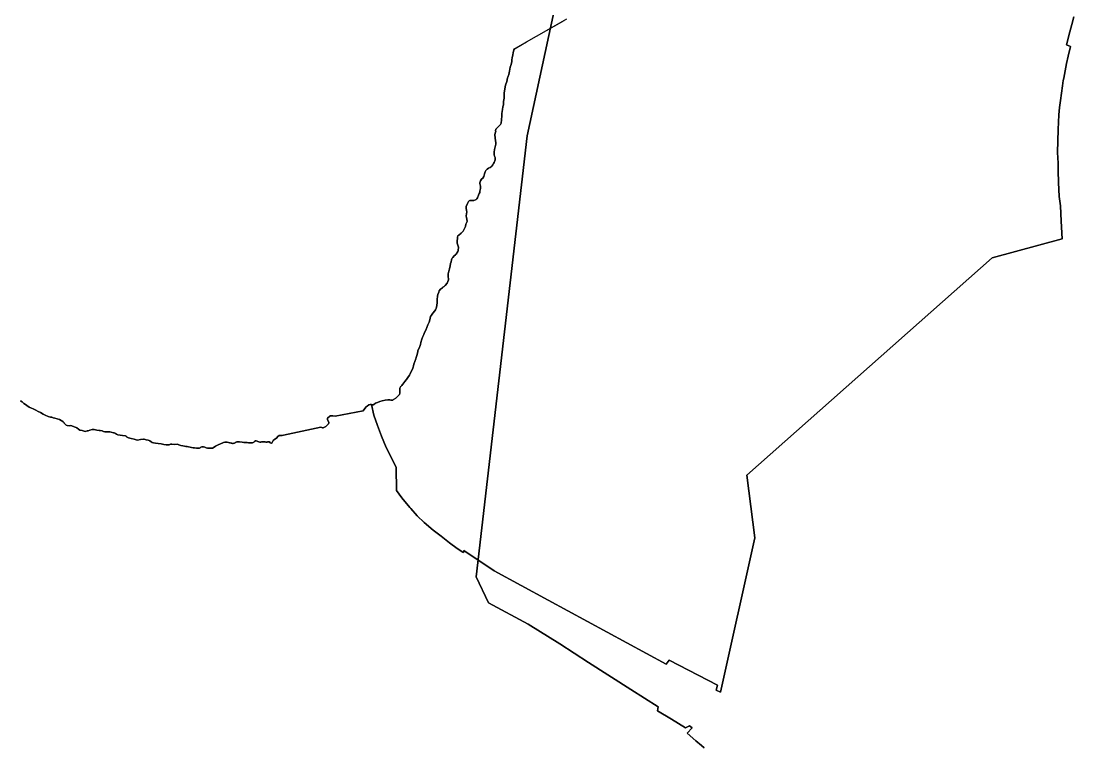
# Model space of a CAD drawing. Header units: inches. Extents: x 11258954 to 11313122, y 3645444 to 3695200.
# Drawn here: x 11285548 to 11290097, y 3660131 to 3663265 of the extents above; entities that cross this region are included whole.
import ezdxf

# ---------------------------------------------------------------- set-up
doc = ezdxf.new("R2010")
doc.units = ezdxf.units.IN
doc.header["$MEASUREMENT"] = 0
doc.layers.add('AnnexationHistory', color=183, linetype='Continuous')
doc.layers.add('ZipCode', color=108, linetype='Continuous')

msp = doc.modelspace()

# ---------------------------------------------------------------- linework, layer by layer
at = {"layer": 'AnnexationHistory'}
for points in [[(11285546, 3661625, 0), (11285553, 3661620.5, 0), (11285555, 3661619.75, 0), (11285556.75, 3661618.0625, 0), (11285561, 3661614.25, 0), (11285567, 3661609.75, 0), (11285573, 3661605.75, 0), (11285584, 3661598.75, 0), (11285593, 3661594.5, 0), (11285600.25, 3661591.1875, 0), (11285603, 3661590, 0), (11285613, 3661584.75, 0), (11285623, 3661580, 0), (11285632, 3661575, 0), (11285643.75, 3661568.125, 0), (11285644, 3661568, 0), (11285653, 3661563, 0), (11285665, 3661558.25, 0), (11285676, 3661555, 0), (11285681, 3661554.25, 0), (11285684, 3661553.25, 0), (11285687.375, 3661552.4375, 0), (11285695, 3661550.5, 0), (11285705, 3661548, 0), (11285715, 3661545.25, 0), (11285722, 3661541.25, 0), (11285725, 3661538.75, 0), (11285730, 3661535, 0), (11285734.625, 3661530.125, 0), (11285735, 3661529.75, 0), (11285743, 3661521, 0), (11285748, 3661519, 0), (11285757, 3661518.25, 0), (11285763, 3661518.5, 0), (11285768, 3661517.5, 0), (11285778, 3661513.25, 0), (11285787, 3661509.75, 0), (11285788.875, 3661508.4375, 0), (11285797, 3661502.5, 0), (11285803, 3661499.5, 0), (11285812, 3661496.75, 0), (11285821, 3661494.25, 0), (11285827, 3661493.75, 0), (11285834.25, 3661495.4375, 0), (11285839, 3661496.5, 0), (11285845, 3661498.75, 0), (11285855, 3661502, 0), (11285864, 3661501.75, 0), (11285876, 3661499, 0), (11285886, 3661498, 0), (11285890, 3661496.75, 0), (11285899, 3661495.5, 0), (11285904, 3661493.25, 0), (11285910, 3661492, 0), (11285921, 3661491, 0), (11285932, 3661491.5, 0), (11285938, 3661489.75, 0), (11285948.25, 3661487.1875, 0), (11285950, 3661486.75, 0), (11285956, 3661484.25, 0), (11285961, 3661481, 0), (11285966, 3661479.25, 0), (11285976, 3661477.5, 0), (11285986, 3661475.5, 0), (11285999, 3661474.75, 0), (11286002, 3661473.25, 0), (11286004, 3661470.75, 0), (11286013, 3661465.75, 0), (11286024, 3661462.75, 0), (11286037, 3661459.75, 0), (11286045.5, 3661457.125, 0), (11286046, 3661457, 0), (11286052, 3661456.25, 0), (11286064, 3661458.5, 0), (11286077, 3661459.75, 0), (11286080, 3661459.5, 0), (11286089, 3661457.25, 0), (11286097.5, 3661455.125, 0), (11286102, 3661454, 0), (11286105, 3661452.5, 0), (11286110, 3661449, 0), (11286115, 3661446, 0), (11286120, 3661443.75, 0), (11286129, 3661442.25, 0), (11286141, 3661441.5, 0), (11286154, 3661440, 0), (11286165, 3661437.5, 0), (11286175, 3661435.5, 0), (11286188, 3661436, 0), (11286194, 3661437.75, 0), (11286200, 3661438.75, 0), (11286210, 3661437.5, 0), (11286224, 3661439, 0), (11286230.625, 3661435.875, 0), (11286238.375, 3661433, 0), (11286248, 3661430.625, 0), (11286255.125, 3661429.5, 0), (11286261, 3661428.8125, 0), (11286266, 3661428.1875, 0), (11286271.875, 3661426.9375, 0), (11286278.625, 3661425.3125, 0), (11286285.25, 3661423.8125, 0), (11286291.625, 3661422.8125, 0), (11286298.125, 3661422.3125, 0), (11286305.875, 3661421.8125, 0), (11286311, 3661421.25, 0), (11286315.25, 3661420.75, 0), (11286319, 3661421.1875, 0), (11286322.375, 3661422.9375, 0), (11286325.75, 3661425.1875, 0), (11286329.25, 3661427, 0), (11286333, 3661427.4375, 0), (11286337.125, 3661426.5625, 0), (11286342.25, 3661425, 0), (11286348.75, 3661423.125, 0), (11286353.875, 3661421.75, 0), (11286358.625, 3661420.8125, 0), (11286364, 3661420.4375, 0), (11286369.875, 3661420.6875, 0), (11286375.5, 3661421.8125, 0), (11286382.25, 3661424.875, 0), (11286388.75, 3661429.1875, 0), (11286396.625, 3661434, 0), (11286402.625, 3661436.875, 0), (11286407.75, 3661438.9375, 0), (11286412.5, 3661440.8125, 0), (11286417.875, 3661443, 0), (11286423.625, 3661445.1875, 0), (11286429.25, 3661446.8125, 0), (11286433.625, 3661447.375, 0), (11286438.375, 3661447.0625, 0), (11286444, 3661446, 0), (11286448.625, 3661444.75, 0), (11286452.375, 3661443.625, 0), (11286456, 3661442.625, 0), (11286458.75, 3661442.0625, 0), (11286461.75, 3661441.75, 0), (11286464.625, 3661441.8125, 0), (11286467.375, 3661442.375, 0), (11286470, 3661443.375, 0), (11286473, 3661444.8125, 0), (11286474.625, 3661445.625, 0), (11286476.125, 3661446.375, 0), (11286477.625, 3661447, 0), (11286480.5, 3661447.8125, 0), (11286483.25, 3661448.375, 0), (11286485.875, 3661448.625, 0), (11286487.75, 3661448.625, 0), (11286489.875, 3661448.5, 0), (11286492.875, 3661448.1875, 0), (11286503.625, 3661446.9375, 0), (11286511.375, 3661445.875, 0), (11286518.875, 3661445.1875, 0), (11286524.625, 3661444.9375, 0), (11286530.5, 3661444.6875, 0), (11286536.125, 3661444.1875, 0), (11286539.875, 3661443.625, 0), (11286543.75, 3661443.4375, 0), (11286548.25, 3661444.375, 0), (11286553.5, 3661447.125, 0), (11286557.5, 3661450.1875, 0), (11286561.25, 3661452.1875, 0), (11286564.375, 3661452.25, 0), (11286568, 3661451.3125, 0), (11286571.625, 3661450, 0), (11286575.5, 3661448.5, 0), (11286579.375, 3661447.5625, 0), (11286583.875, 3661447.375, 0), (11286586.875, 3661447.75, 0), (11286589.375, 3661448.25, 0), (11286591.875, 3661448.625, 0), (11286597.625, 3661448.5625, 0), (11286600.5, 3661448.1875, 0), (11286602.875, 3661447.75, 0), (11286605.5, 3661447.375, 0), (11286608.5, 3661447.375, 0), (11286611, 3661447.6875, 0), (11286613.125, 3661448.0625, 0), (11286615.25, 3661448.375, 0), (11286617.375, 3661448.5, 0), (11286619.5, 3661448.5, 0), (11286621.5, 3661448.375, 0), (11286624, 3661444, 0), (11286631, 3661442.25, 0), (11286632, 3661442.25, 0), (11286633, 3661445.5, 0), (11286638, 3661453.5, 0), (11286645, 3661459.75, 0), (11286652, 3661464.5, 0), (11286658, 3661471, 0), (11286664, 3661475.5, 0), (11286666, 3661476, 0), (11286668.75, 3661475.875, 0), (11286676, 3661475.5, 0), (11286681.75, 3661477.25, 0), (11286844, 3661511.25, 0), (11286848, 3661510.5, 0), (11286851, 3661509, 0), (11286854, 3661509.5, 0), (11286865, 3661515, 0), (11286874, 3661522.75, 0), (11286876, 3661525.5, 0), (11286878, 3661530.5, 0), (11286878, 3661533.25, 0), (11286873, 3661543.75, 0), (11286873, 3661548.75, 0), (11286873, 3661551, 0), (11286882, 3661559.25, 0), (11286884, 3661560.5, 0), (11286896, 3661560.25, 0), (11286906, 3661559.5, 0), (11287026, 3661582.6875, 0), (11287033, 3661592.5, 0), (11287040, 3661599.5, 0), (11287044, 3661601.75, 0), (11287051, 3661608, 0), (11287056, 3661610, 0), (11287061.875, 3661609.75, 0), (11287072.875, 3661564.25, 0), (11287088.125, 3661518.625, 0), (11287106.25, 3661472.25, 0), (11287125.875, 3661423.625, 0), (11287151.875, 3661374.0625, 0), (11287169.5, 3661337.4375, 0), (11287170.5, 3661238.8125, 0), (11287193.5, 3661207.0625, 0), (11287227.75, 3661164.4375, 0), (11287231.74, 3661160.0905, 0), (11287259.875, 3661129.4375, 0), (11287290.25, 3661100.4375, 0), (11287328.125, 3661066.8125, 0), (11287363.25, 3661040.4375, 0), (11287399.875, 3661012.0625, 0), (11287432.25, 3660987.625, 0), (11287456.75, 3660972.0625, 0), (11287459.25, 3660970.625, 0), (11287460.875, 3660979.0625, 0), (11287591.875, 3660891.4375, 0), (11287824.9665, 3660765.377, 0), (11288336, 3660489, 0), (11288348.719, 3660506.1875, 0), (11288556.625, 3660397.3125, 0), (11288551.5315, 3660375.8125, 0), (11288569.969, 3660367.0625, 0), (11288718.8985, 3661033.2415, 0), (11288683.248, 3661304.186, 0), (11289743.2735, 3662242.9115, 0), (11290046.77, 3662324.636, 0), (11290041.719, 3662400.75, 0), (11290038.719, 3662466.75, 0), (11290033.719, 3662508.4375, 0), (11290030.9065, 3662567.875, 0), (11290029.125, 3662618.5, 0), (11290028.9065, 3662652.125, 0), (11290026.5, 3662697.125, 0), (11290028.594, 3662797.25, 0), (11290030.094, 3662828.75, 0), (11290032.3125, 3662860.1875, 0), (11290035.2815, 3662891.5625, 0), (11290038.969, 3662922.875, 0), (11290043.375, 3662954.0625, 0), (11290047.9375, 3662986.0625, 0), (11290050.6565, 3663009.25, 0), (11290053.0625, 3663018, 0), (11290058.7815, 3663049.875, 0), (11290065.094, 3663081.625, 0), (11290072, 3663113.25, 0), (11290081.7815, 3663154.875, 0), (11290064.8125, 3663162.9375, 0), (11290079.094, 3663218.375, 0), (11290087.594, 3663251.125, 0), (11290097.0315, 3663283.5625, 0)], [(11287905, 3663273.875, 0), (11287682.75, 3663147.5, 0), (11287680, 3663145.5, 0), (11287677, 3663141.25, 0), (11287674, 3663128.75, 0), (11287673, 3663118.75, 0), (11287670, 3663106.5, 0), (11287669, 3663098.5, 0), (11287668.875, 3663097.1875, 0), (11287668, 3663091, 0), (11287666, 3663077.5, 0), (11287662, 3663065.75, 0), (11287658, 3663049.5, 0), (11287655, 3663035, 0), (11287651.25, 3663023.5625, 0), (11287650, 3663019.75, 0), (11287647, 3663003.75, 0), (11287642, 3662988.25, 0), (11287639, 3662972.75, 0), (11287636, 3662954, 0), (11287636, 3662946.0625, 0), (11287636, 3662945.25, 0), (11287635, 3662932.75, 0), (11287633, 3662917.75, 0), (11287632, 3662903, 0), (11287630, 3662895.5, 0), (11287628, 3662882.75, 0), (11287626, 3662866, 0), (11287625, 3662851, 0), (11287624, 3662845.25, 0), (11287624, 3662839, 0), (11287622, 3662824.5, 0), (11287620, 3662819, 0), (11287614, 3662813.0625, 0), (11287610, 3662809, 0), (11287601, 3662800.5, 0), (11287599, 3662798, 0), (11287598, 3662792, 0), (11287599, 3662786.5, 0), (11287598, 3662785.75, 0), (11287596, 3662780.75, 0), (11287595, 3662774, 0), (11287597, 3662760.5, 0), (11287598, 3662748, 0), (11287599, 3662740.75, 0), (11287599, 3662733.75, 0), (11287597, 3662721.75, 0), (11287594, 3662711.25, 0), (11287593, 3662699.75, 0), (11287593, 3662688.25, 0), (11287594, 3662681.5, 0), (11287596, 3662675.5, 0), (11287597, 3662673.75, 0), (11287596, 3662665.5, 0), (11287593, 3662655.25, 0), (11287590, 3662649.75, 0), (11287586, 3662644.75, 0), (11287582, 3662638.75, 0), (11287579, 3662635.5, 0), (11287575, 3662633.25, 0), (11287568, 3662630.25, 0), (11287562, 3662626, 0), (11287557, 3662619.5, 0), (11287554, 3662614.5, 0), (11287550, 3662605.25, 0), (11287547, 3662593.5, 0), (11287544, 3662587.5, 0), (11287538, 3662582, 0), (11287533, 3662575.5, 0), (11287530, 3662566.75, 0), (11287531, 3662563.75, 0), (11287533, 3662551.75, 0), (11287533, 3662542.5, 0), (11287530, 3662531.25, 0), (11287530, 3662528, 0), (11287530, 3662525, 0), (11287528, 3662521.25, 0), (11287525, 3662513.5, 0), (11287520, 3662501.5, 0), (11287517, 3662497.75, 0), (11287514, 3662495, 0), (11287511, 3662493.5, 0), (11287504, 3662491, 0), (11287490, 3662490.75, 0), (11287487, 3662490, 0), (11287484, 3662488.5, 0), (11287481, 3662486, 0), (11287477, 3662478, 0), (11287472, 3662464, 0), (11287472, 3662455.75, 0), (11287473, 3662448.25, 0), (11287474, 3662439.5, 0), (11287473, 3662434.75, 0), (11287471, 3662423.25, 0), (11287473, 3662416.75, 0), (11287474, 3662409.5, 0), (11287475, 3662400.25, 0), (11287470, 3662388, 0), (11287468, 3662377.75, 0), (11287464, 3662369, 0), (11287458, 3662358.75, 0), (11287453, 3662352.5, 0), (11287450, 3662349.75, 0), (11287439, 3662341, 0), (11287436, 3662337.25, 0), (11287434, 3662332.25, 0), (11287434, 3662327.25, 0), (11287432, 3662315, 0), (11287432, 3662311, 0), (11287433, 3662306.25, 0), (11287436, 3662297.25, 0), (11287438, 3662288.5, 0), (11287437, 3662274.25, 0), (11287435, 3662270.25, 0), (11287428, 3662258.5, 0), (11287426, 3662256, 0), (11287420, 3662251.25, 0), (11287414, 3662244.75, 0), (11287411, 3662241.75, 0), (11287409, 3662238.5, 0), (11287408, 3662234.25, 0), (11287406, 3662225.25, 0), (11287404, 3662218.25, 0), (11287402, 3662208.75, 0), (11287399, 3662195.75, 0), (11287397, 3662185.5, 0), (11287394, 3662173.5, 0), (11287393, 3662161.25, 0), (11287395, 3662152.25, 0), (11287395, 3662148, 0), (11287392, 3662141, 0), (11287389, 3662133.5, 0), (11287381, 3662123.25, 0), (11287376, 3662118.5, 0), (11287371, 3662116, 0), (11287369, 3662114, 0), (11287361, 3662107.5, 0), (11287355, 3662100, 0), (11287353, 3662094, 0), (11287349, 3662084.25, 0), (11287348, 3662077.5, 0), (11287346, 3662063.5, 0), (11287346, 3662050.5, 0), (11287345, 3662037.25, 0), (11287342, 3662024.25, 0), (11287339, 3662018.75, 0), (11287336, 3662013.75, 0), (11287327, 3662003.75, 0), (11287325, 3662000, 0), (11287321, 3661994.75, 0), (11287318, 3661989, 0), (11287314, 3661975, 0), (11287311, 3661964.75, 0), (11287306, 3661953, 0), (11287302, 3661942.5, 0), (11287297, 3661930.75, 0), (11287292, 3661921, 0), (11287288, 3661912.5, 0), (11287284, 3661903.25, 0), (11287280, 3661891.75, 0), (11287276, 3661877, 0), (11287274, 3661868, 0), (11287273, 3661863.75, 0), (11287269, 3661853.25, 0), (11287263, 3661843, 0), (11287262, 3661838.25, 0), (11287259, 3661825, 0), (11287256, 3661813.25, 0), (11287254, 3661807.25, 0), (11287249, 3661796, 0), (11287245, 3661783.25, 0), (11287244, 3661776.25, 0), (11287243, 3661771.25, 0), (11287239, 3661761.5, 0), (11287234, 3661751.5, 0), (11287230, 3661742, 0), (11287227, 3661736.25, 0), (11287220, 3661726.25, 0), (11287213, 3661717, 0), (11287205, 3661708, 0), (11287203, 3661704.5, 0), (11287197, 3661695.5, 0), (11287194, 3661692.25, 0), (11287187, 3661686.5, 0), (11287186, 3661685.5, 0), (11287188, 3661686, 0), (11287185, 3661679.5, 0), (11287185, 3661676.5, 0), (11287185, 3661668, 0), (11287185, 3661658.5, 0), (11287183, 3661653, 0), (11287180, 3661649.5, 0), (11287177, 3661647.25, 0), (11287167, 3661637.25, 0), (11287158, 3661630.75, 0), (11287155, 3661629, 0), (11287152, 3661628.5, 0), (11287146, 3661629, 0), (11287141, 3661630, 0), (11287133, 3661629.75, 0), (11287121, 3661628.25, 0), (11287109, 3661626, 0), (11287098, 3661623.25, 0), (11287089, 3661619, 0), (11287079, 3661615, 0), (11287073, 3661610, 0), (11287071, 3661608.5, 0), (11287067, 3661608.5, 0), (11287062, 3661609.75, 0), (11287061.875, 3661609.75, 0), (11287056, 3661610, 0), (11287051, 3661608, 0), (11287044, 3661601.75, 0), (11287040, 3661599.5, 0), (11287033, 3661592.5, 0), (11287026, 3661582.6875, 0), (11286906, 3661559.5, 0), (11286896, 3661560.25, 0), (11286884, 3661560.5, 0), (11286882, 3661559.25, 0), (11286873, 3661551, 0), (11286873, 3661548.75, 0), (11286873, 3661543.75, 0), (11286878, 3661533.25, 0), (11286878, 3661530.5, 0), (11286876, 3661525.5, 0), (11286874, 3661522.75, 0), (11286865, 3661515, 0), (11286854, 3661509.5, 0), (11286851, 3661509, 0), (11286848, 3661510.5, 0), (11286844, 3661511.25, 0), (11286681.75, 3661477.25, 0), (11286676, 3661475.5, 0), (11286668.75, 3661475.875, 0), (11286666, 3661476, 0), (11286664, 3661475.5, 0), (11286658, 3661471, 0), (11286652, 3661464.5, 0), (11286645, 3661459.75, 0), (11286638, 3661453.5, 0), (11286633, 3661445.5, 0), (11286632, 3661442.25, 0), (11286631, 3661442.25, 0), (11286624, 3661444, 0), (11286621.5, 3661448.375, 0), (11286619.5, 3661448.5, 0), (11286617.375, 3661448.5, 0), (11286615.25, 3661448.375, 0), (11286613.125, 3661448.0625, 0), (11286611, 3661447.6875, 0), (11286608.5, 3661447.375, 0), (11286605.5, 3661447.375, 0), (11286602.875, 3661447.75, 0), (11286600.5, 3661448.1875, 0), (11286597.625, 3661448.5625, 0), (11286591.875, 3661448.625, 0), (11286589.375, 3661448.25, 0), (11286586.875, 3661447.75, 0), (11286583.875, 3661447.375, 0), (11286579.375, 3661447.5625, 0), (11286575.5, 3661448.5, 0), (11286571.625, 3661450, 0), (11286568, 3661451.3125, 0), (11286564.375, 3661452.25, 0), (11286561.25, 3661452.1875, 0), (11286557.5, 3661450.1875, 0), (11286553.5, 3661447.125, 0), (11286548.25, 3661444.375, 0), (11286543.75, 3661443.4375, 0), (11286539.875, 3661443.625, 0), (11286536.125, 3661444.1875, 0), (11286530.5, 3661444.6875, 0), (11286524.625, 3661444.9375, 0), (11286518.875, 3661445.1875, 0), (11286511.375, 3661445.875, 0), (11286503.625, 3661446.9375, 0), (11286492.875, 3661448.1875, 0), (11286489.875, 3661448.5, 0), (11286487.75, 3661448.625, 0), (11286485.875, 3661448.625, 0), (11286483.25, 3661448.375, 0), (11286480.5, 3661447.8125, 0), (11286477.625, 3661447, 0), (11286476.125, 3661446.375, 0), (11286474.625, 3661445.625, 0), (11286473, 3661444.8125, 0), (11286470, 3661443.375, 0), (11286467.375, 3661442.375, 0), (11286464.625, 3661441.8125, 0), (11286461.75, 3661441.75, 0), (11286458.75, 3661442.0625, 0), (11286456, 3661442.625, 0), (11286452.375, 3661443.625, 0), (11286448.625, 3661444.75, 0), (11286444, 3661446, 0), (11286438.375, 3661447.0625, 0), (11286433.625, 3661447.375, 0), (11286429.25, 3661446.8125, 0), (11286423.625, 3661445.1875, 0), (11286417.875, 3661443, 0), (11286412.5, 3661440.8125, 0), (11286407.75, 3661438.9375, 0), (11286402.625, 3661436.875, 0), (11286396.625, 3661434, 0), (11286388.75, 3661429.1875, 0), (11286382.25, 3661424.875, 0), (11286375.5, 3661421.8125, 0), (11286369.875, 3661420.6875, 0), (11286364, 3661420.4375, 0), (11286358.625, 3661420.8125, 0), (11286353.875, 3661421.75, 0), (11286348.75, 3661423.125, 0), (11286342.25, 3661425, 0), (11286337.125, 3661426.5625, 0), (11286333, 3661427.4375, 0), (11286329.25, 3661427, 0), (11286325.75, 3661425.1875, 0), (11286322.375, 3661422.9375, 0), (11286319, 3661421.1875, 0), (11286315.25, 3661420.75, 0), (11286311, 3661421.25, 0), (11286305.875, 3661421.8125, 0), (11286298.125, 3661422.3125, 0), (11286291.625, 3661422.8125, 0), (11286285.25, 3661423.8125, 0), (11286278.625, 3661425.3125, 0), (11286271.875, 3661426.9375, 0), (11286266, 3661428.1875, 0), (11286261, 3661428.8125, 0), (11286255.125, 3661429.5, 0), (11286248, 3661430.625, 0), (11286238.375, 3661433, 0), (11286230.625, 3661435.875, 0), (11286224, 3661439, 0), (11286210, 3661437.5, 0), (11286200, 3661438.75, 0), (11286194, 3661437.75, 0), (11286188, 3661436, 0), (11286175, 3661435.5, 0), (11286165, 3661437.5, 0), (11286154, 3661440, 0), (11286141, 3661441.5, 0), (11286129, 3661442.25, 0), (11286120, 3661443.75, 0), (11286115, 3661446, 0), (11286110, 3661449, 0), (11286105, 3661452.5, 0), (11286102, 3661454, 0), (11286097.5, 3661455.125, 0), (11286089, 3661457.25, 0), (11286080, 3661459.5, 0), (11286077, 3661459.75, 0), (11286064, 3661458.5, 0), (11286052, 3661456.25, 0), (11286046, 3661457, 0), (11286045.5, 3661457.125, 0), (11286037, 3661459.75, 0), (11286024, 3661462.75, 0), (11286013, 3661465.75, 0), (11286004, 3661470.75, 0), (11286002, 3661473.25, 0), (11285999, 3661474.75, 0), (11285986, 3661475.5, 0), (11285976, 3661477.5, 0), (11285966, 3661479.25, 0), (11285961, 3661481, 0), (11285956, 3661484.25, 0), (11285950, 3661486.75, 0), (11285948.25, 3661487.1875, 0), (11285938, 3661489.75, 0), (11285932, 3661491.5, 0), (11285921, 3661491, 0), (11285910, 3661492, 0), (11285904, 3661493.25, 0), (11285899, 3661495.5, 0), (11285890, 3661496.75, 0), (11285886, 3661498, 0), (11285876, 3661499, 0), (11285864, 3661501.75, 0), (11285855, 3661502, 0), (11285845, 3661498.75, 0), (11285839, 3661496.5, 0), (11285834.25, 3661495.4375, 0), (11285827, 3661493.75, 0), (11285821, 3661494.25, 0), (11285812, 3661496.75, 0), (11285803, 3661499.5, 0), (11285797, 3661502.5, 0), (11285788.875, 3661508.4375, 0), (11285787, 3661509.75, 0), (11285778, 3661513.25, 0), (11285768, 3661517.5, 0), (11285763, 3661518.5, 0), (11285757, 3661518.25, 0), (11285748, 3661519, 0), (11285743, 3661521, 0), (11285735, 3661529.75, 0), (11285734.625, 3661530.125, 0), (11285730, 3661535, 0), (11285725, 3661538.75, 0), (11285722, 3661541.25, 0), (11285715, 3661545.25, 0), (11285705, 3661548, 0), (11285695, 3661550.5, 0), (11285687.375, 3661552.4375, 0), (11285684, 3661553.25, 0), (11285681, 3661554.25, 0), (11285676, 3661555, 0), (11285665, 3661558.25, 0), (11285653, 3661563, 0), (11285644, 3661568, 0), (11285643.75, 3661568.125, 0), (11285632, 3661575, 0), (11285623, 3661580, 0), (11285613, 3661584.75, 0), (11285603, 3661590, 0), (11285600.25, 3661591.1875, 0), (11285593, 3661594.5, 0), (11285584, 3661598.75, 0), (11285573, 3661605.75, 0), (11285567, 3661609.75, 0), (11285561, 3661614.25, 0), (11285556.75, 3661618.0625, 0), (11285555, 3661619.75, 0), (11285553, 3661620.5, 0), (11285546, 3661625, 0)], [(11290097.0315, 3663283.5625, 0), (11290087.594, 3663251.125, 0), (11290079.094, 3663218.375, 0), (11290064.8125, 3663162.9375, 0), (11290081.7815, 3663154.875, 0), (11290072, 3663113.25, 0), (11290065.094, 3663081.625, 0), (11290058.7815, 3663049.875, 0), (11290053.0625, 3663018, 0), (11290050.6565, 3663009.25, 0), (11290047.9375, 3662986.0625, 0), (11290043.375, 3662954.0625, 0), (11290038.969, 3662922.875, 0), (11290035.2815, 3662891.5625, 0), (11290032.3125, 3662860.1875, 0), (11290030.094, 3662828.75, 0), (11290028.594, 3662797.25, 0), (11290026.5, 3662697.125, 0), (11290028.9065, 3662652.125, 0), (11290029.125, 3662618.5, 0), (11290030.9065, 3662567.875, 0), (11290033.719, 3662508.4375, 0), (11290038.719, 3662466.75, 0), (11290041.719, 3662400.75, 0), (11290046.77, 3662324.636, 0), (11289743.2735, 3662242.9115, 0), (11288683.248, 3661304.186, 0), (11288718.8985, 3661033.2415, 0), (11288569.969, 3660367.0625, 0), (11288551.5315, 3660375.8125, 0), (11288556.625, 3660397.3125, 0), (11288348.719, 3660506.1875, 0), (11288336, 3660489, 0), (11287824.9665, 3660765.377, 0), (11287591.875, 3660891.4375, 0), (11287460.875, 3660979.0625, 0), (11287459.25, 3660970.625, 0), (11287456.75, 3660972.0625, 0), (11287432.25, 3660987.625, 0), (11287399.875, 3661012.0625, 0), (11287363.25, 3661040.4375, 0), (11287328.125, 3661066.8125, 0), (11287290.25, 3661100.4375, 0), (11287259.875, 3661129.4375, 0), (11287231.74, 3661160.0905, 0), (11287227.75, 3661164.4375, 0), (11287193.5, 3661207.0625, 0), (11287170.5, 3661238.8125, 0), (11287169.5, 3661337.4375, 0), (11287151.875, 3661374.0625, 0), (11287125.875, 3661423.625, 0), (11287106.25, 3661472.25, 0), (11287088.125, 3661518.625, 0), (11287072.875, 3661564.25, 0), (11287061.875, 3661609.75, 0), (11287062, 3661609.75, 0), (11287067, 3661608.5, 0), (11287071, 3661608.5, 0), (11287073, 3661610, 0), (11287079, 3661615, 0), (11287089, 3661619, 0), (11287098, 3661623.25, 0), (11287109, 3661626, 0), (11287121, 3661628.25, 0), (11287133, 3661629.75, 0), (11287141, 3661630, 0), (11287146, 3661629, 0), (11287152, 3661628.5, 0), (11287155, 3661629, 0), (11287158, 3661630.75, 0), (11287167, 3661637.25, 0), (11287177, 3661647.25, 0), (11287180, 3661649.5, 0), (11287183, 3661653, 0), (11287185, 3661658.5, 0), (11287185, 3661668, 0), (11287185, 3661676.5, 0), (11287185, 3661679.5, 0), (11287188, 3661686, 0), (11287186, 3661685.5, 0), (11287187, 3661686.5, 0), (11287194, 3661692.25, 0), (11287197, 3661695.5, 0), (11287203, 3661704.5, 0), (11287205, 3661708, 0), (11287213, 3661717, 0), (11287220, 3661726.25, 0), (11287227, 3661736.25, 0), (11287230, 3661742, 0), (11287234, 3661751.5, 0), (11287239, 3661761.5, 0), (11287243, 3661771.25, 0), (11287244, 3661776.25, 0), (11287245, 3661783.25, 0), (11287249, 3661796, 0), (11287254, 3661807.25, 0), (11287256, 3661813.25, 0), (11287259, 3661825, 0), (11287262, 3661838.25, 0), (11287263, 3661843, 0), (11287269, 3661853.25, 0), (11287273, 3661863.75, 0), (11287274, 3661868, 0), (11287276, 3661877, 0), (11287280, 3661891.75, 0), (11287284, 3661903.25, 0), (11287288, 3661912.5, 0), (11287292, 3661921, 0), (11287297, 3661930.75, 0), (11287302, 3661942.5, 0), (11287306, 3661953, 0), (11287311, 3661964.75, 0), (11287314, 3661975, 0), (11287318, 3661989, 0), (11287321, 3661994.75, 0), (11287325, 3662000, 0), (11287327, 3662003.75, 0), (11287336, 3662013.75, 0), (11287339, 3662018.75, 0), (11287342, 3662024.25, 0), (11287345, 3662037.25, 0), (11287346, 3662050.5, 0), (11287346, 3662063.5, 0), (11287348, 3662077.5, 0), (11287349, 3662084.25, 0), (11287353, 3662094, 0), (11287355, 3662100, 0), (11287361, 3662107.5, 0), (11287369, 3662114, 0), (11287371, 3662116, 0), (11287376, 3662118.5, 0), (11287381, 3662123.25, 0), (11287389, 3662133.5, 0), (11287392, 3662141, 0), (11287395, 3662148, 0), (11287395, 3662152.25, 0), (11287393, 3662161.25, 0), (11287394, 3662173.5, 0), (11287397, 3662185.5, 0), (11287397.937, 3662190.301, 0), (11287399, 3662195.75, 0), (11287402, 3662208.75, 0), (11287404, 3662218.25, 0), (11287406, 3662225.25, 0), (11287408, 3662234.25, 0), (11287409, 3662238.5, 0), (11287411, 3662241.75, 0), (11287414, 3662244.75, 0), (11287420, 3662251.25, 0), (11287426, 3662256, 0), (11287428, 3662258.5, 0), (11287435, 3662270.25, 0), (11287437, 3662274.25, 0), (11287438, 3662288.5, 0), (11287436, 3662297.25, 0), (11287433, 3662306.25, 0), (11287432, 3662311, 0), (11287432, 3662315, 0), (11287434, 3662327.25, 0), (11287434, 3662332.25, 0), (11287436, 3662337.25, 0), (11287439, 3662341, 0), (11287450, 3662349.75, 0), (11287453, 3662352.5, 0), (11287458, 3662358.75, 0), (11287464, 3662369, 0), (11287468, 3662377.75, 0), (11287470, 3662388, 0), (11287475, 3662400.25, 0), (11287474, 3662409.5, 0), (11287473, 3662416.75, 0), (11287471, 3662423.25, 0), (11287473, 3662434.75, 0), (11287474, 3662439.5, 0), (11287473, 3662448.25, 0), (11287472, 3662455.75, 0), (11287472, 3662464, 0), (11287477, 3662478, 0), (11287481, 3662486, 0), (11287484, 3662488.5, 0), (11287487, 3662490, 0), (11287490, 3662490.75, 0), (11287504, 3662491, 0), (11287511, 3662493.5, 0), (11287514, 3662495, 0), (11287517, 3662497.75, 0), (11287520, 3662501.5, 0), (11287525, 3662513.5, 0), (11287528, 3662521.25, 0), (11287530, 3662525, 0), (11287530, 3662528, 0), (11287530, 3662531.25, 0), (11287533, 3662542.5, 0), (11287533, 3662551.75, 0), (11287531, 3662563.75, 0), (11287530, 3662566.75, 0), (11287533, 3662575.5, 0), (11287538, 3662582, 0), (11287544, 3662587.5, 0), (11287547, 3662593.5, 0), (11287550, 3662605.25, 0), (11287554, 3662614.5, 0), (11287557, 3662619.5, 0), (11287562, 3662626, 0), (11287568, 3662630.25, 0), (11287575, 3662633.25, 0), (11287579, 3662635.5, 0), (11287582, 3662638.75, 0), (11287586, 3662644.75, 0), (11287590, 3662649.75, 0), (11287593, 3662655.25, 0), (11287596, 3662665.5, 0), (11287597, 3662673.75, 0), (11287596, 3662675.5, 0), (11287594, 3662681.5, 0), (11287593, 3662688.25, 0), (11287593, 3662699.75, 0), (11287594, 3662711.25, 0), (11287597, 3662721.75, 0), (11287599, 3662733.75, 0), (11287599, 3662740.75, 0), (11287598, 3662748, 0), (11287597, 3662760.5, 0), (11287595, 3662774, 0), (11287596, 3662780.75, 0), (11287598, 3662785.75, 0), (11287599, 3662786.5, 0), (11287598, 3662792, 0), (11287599, 3662798, 0), (11287601, 3662800.5, 0), (11287610, 3662809, 0), (11287614, 3662813.0625, 0), (11287620, 3662819, 0), (11287622, 3662824.5, 0), (11287624, 3662839, 0), (11287624, 3662845.25, 0), (11287625, 3662851, 0), (11287626, 3662866, 0), (11287628, 3662882.75, 0), (11287630, 3662895.5, 0), (11287632, 3662903, 0), (11287633, 3662917.75, 0), (11287635, 3662932.75, 0), (11287635.931, 3662944.385, 0), (11287636, 3662945.25, 0), (11287636, 3662946.0625, 0), (11287636, 3662954, 0), (11287639, 3662972.75, 0), (11287642, 3662988.25, 0), (11287647, 3663003.75, 0), (11287650, 3663019.75, 0), (11287651.25, 3663023.5625, 0), (11287655, 3663035, 0), (11287658, 3663049.5, 0), (11287662, 3663065.75, 0), (11287666, 3663077.5, 0), (11287668, 3663091, 0), (11287668.875, 3663097.1875, 0), (11287669, 3663098.5, 0), (11287670, 3663106.5, 0), (11287673, 3663118.75, 0), (11287674, 3663128.75, 0), (11287677, 3663141.25, 0), (11287680, 3663145.5, 0), (11287682.75, 3663147.5, 0), (11287731.7805, 3663175.3795, 0), (11287894.1615, 3663267.712, 0)]]:
    msp.add_polyline3d(points, dxfattribs=at)
at = {"layer": 'ZipCode'}
for points in [[(11287867.098, 3663384.841, 0), (11287734.395, 3662769.581, 0), (11287514.5, 3660865.844, 0), (11287568.125, 3660752.625, 0), (11287738.875, 3660661.8125, 0), (11287875.75, 3660575.8125, 0), (11288000, 3660495.9375, 0), (11288182.5, 3660378.4375, 0), (11288300.844, 3660304.6875, 0), (11288297.469, 3660286.5, 0), (11288358.344, 3660251.25, 0), (11288419.4065, 3660214.25, 0), (11288436.219, 3660222, 0), (11288447.0085, 3660213.965, 0), (11288425.4055, 3660189.8155, 0), (11288463.454, 3660157.612, 0), (11288487.6875, 3660137.5625, 0), (11288500.1875, 3660126.875, 0)], [(11288500.1875, 3660126.875, 0), (11288487.6875, 3660137.5625, 0), (11288463.454, 3660157.612, 0), (11288425.4055, 3660189.8155, 0), (11288447.0085, 3660213.965, 0), (11288436.219, 3660222, 0), (11288419.4065, 3660214.25, 0), (11288358.344, 3660251.25, 0), (11288297.469, 3660286.5, 0), (11288300.844, 3660304.6875, 0), (11288182.5, 3660378.4375, 0), (11288000, 3660495.9375, 0), (11287875.75, 3660575.8125, 0), (11287738.875, 3660661.8125, 0), (11287568.125, 3660752.625, 0), (11287514.5, 3660865.844, 0), (11287734.395, 3662769.581, 0), (11287867.098, 3663384.841, 0)]]:
    msp.add_polyline3d(points, dxfattribs=at)

doc.saveas('drawing.dxf')
